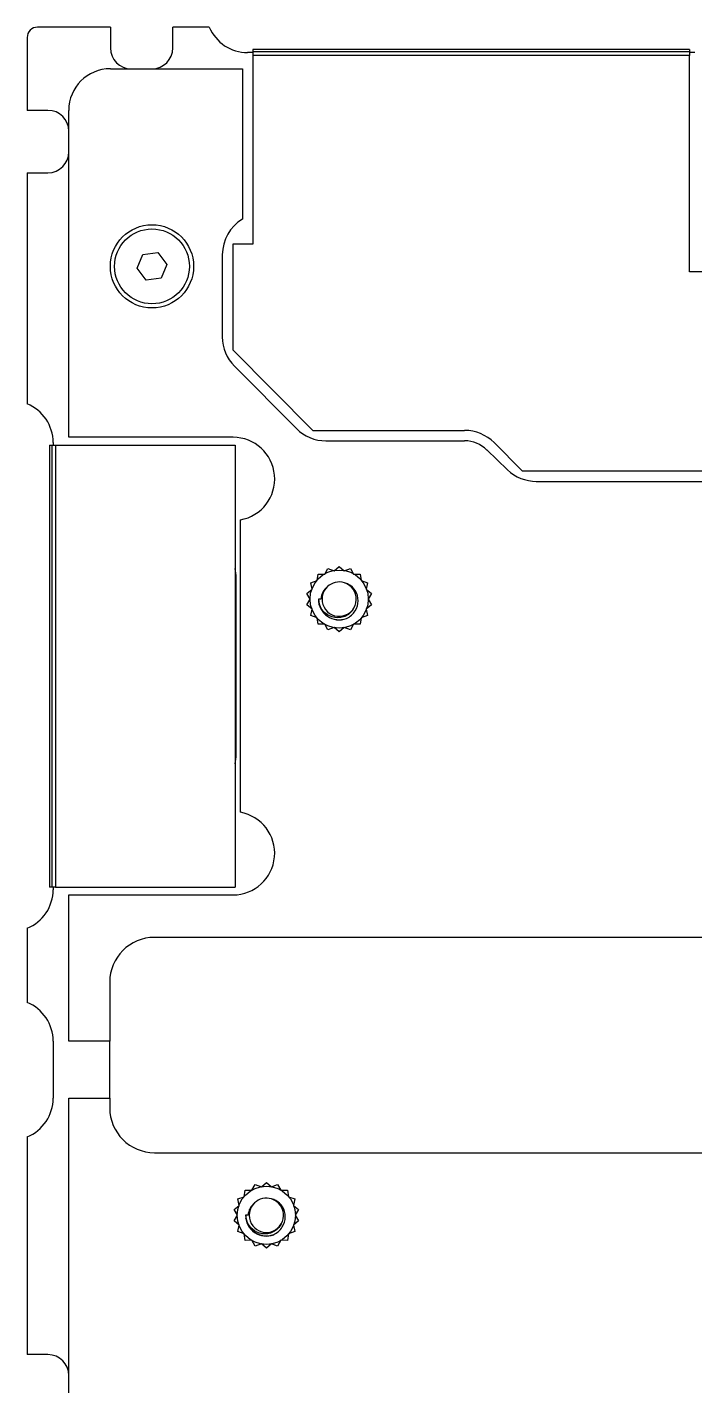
# Model space of a CAD drawing. Header units: millimetres. Extents: x -265 to 612, y -305 to 248.
# Drawn here: x 236.6 to 300.8, y -214.3 to -83.6 of the extents above; entities that cross this region are included whole.
import ezdxf

# ---------------------------------------------------------------- set-up
doc = ezdxf.new("R2010")
doc.units = ezdxf.units.MM
doc.header["$MEASUREMENT"] = 0
doc.layers.add('图层0000', color=7, linetype='Continuous', lineweight=25)

msp = doc.modelspace()

# ---------------------------------------------------------------- linework, layer by layer
at = {"layer": '图层0000', "color": 7, "linetype": 'Continuous', "lineweight": 25}
for p, q in [((244.614, -83.6), (237.614, -83.6)), ((244.614, -83.6), (244.614, -85.6)), ((254.126, -83.6), (250.614, -83.6)), ((250.614, -85.6), (250.614, -83.6)), ((236.614, -84.6), (236.614, -91.6)), ((258.314, -86.05), (257.814, -86.05)), ((258.314, -85.738), (258.314, -85.961)), ((300.314, -85.738), (258.314, -85.738)), ((258.314, -85.961), (258.314, -86.313)), ((300.314, -85.961), (258.314, -85.961)), ((300.314, -85.738), (300.314, -85.961)), ((300.314, -85.961), (300.314, -86.313)), ((300.814, -86.05), (300.314, -86.05)), ((258.314, -86.313), (258.314, -104.479)), ((300.314, -86.313), (258.314, -86.313)), ((300.314, -107.129), (300.314, -86.313)), ((244.614, -87.6), (257.314, -87.6)), ((257.314, -87.6), (257.314, -102.053)), ((238.614, -91.6), (236.614, -91.6)), ((240.614, -123.04), (240.614, -91.6)), ((236.614, -97.6), (238.614, -97.6)), ((236.614, -97.6), (236.614, -119.832)), ((256.378, -104.479), (256.378, -114.628)), ((258.314, -104.479), (256.378, -104.479)), ((247.183, -106.788), (247.735, -105.455)), ((247.735, -105.455), (249.167, -105.267)), ((249.167, -105.267), (250.045, -106.413)), ((255.378, -105.479), (255.378, -113.39)), ((248.061, -107.934), (247.183, -106.788)), ((250.045, -106.413), (249.492, -107.746)), ((348.814, -107.129), (300.314, -107.129)), ((249.492, -107.746), (248.061, -107.934)), ((256.378, -114.628), (264.09, -122.379)), ((256.542, -116.211), (262.502, -122.2)), ((264.09, -122.379), (278.681, -122.379)), ((238.752, -123.79), (238.974, -123.79)), ((238.752, -123.79), (238.752, -166.29)), ((238.974, -123.79), (239.326, -123.79)), ((238.974, -123.79), (238.974, -166.29)), ((239.114, -123.54), (239.114, -123.79)), ((239.326, -123.79), (256.614, -123.79)), ((239.326, -123.79), (239.326, -166.29)), ((256.414, -123.04), (240.614, -123.04)), ((256.614, -123.79), (256.614, -166.29)), ((265.337, -123.379), (278.681, -123.379)), ((281.512, -123.554), (284.227, -126.275)), ((280.805, -124.26), (282.815, -126.173)), ((284.227, -126.275), (313.654, -126.275)), ((285.572, -127.275), (306.549, -127.275)), ((257.114, -159.102), (257.114, -130.979)), ((265.225, -136.196), (265.536, -135.64)), ((265.536, -135.64), (266.131, -135.866)), ((266.131, -135.866), (266.614, -135.45)), ((266.614, -135.45), (267.096, -135.866)), ((267.096, -135.866), (267.691, -135.64)), ((267.691, -135.64), (268.002, -136.196)), ((256.714, -153.54), (256.714, -136.54)), ((263.886, -137.025), (264.487, -136.816)), ((264.005, -137.651), (263.886, -137.025)), ((264.487, -136.816), (264.589, -136.187)), ((264.589, -136.187), (265.225, -136.196)), ((268.002, -136.196), (268.638, -136.187)), ((268.638, -136.187), (268.741, -136.816)), ((268.741, -136.816), (269.342, -137.025)), ((269.342, -137.025), (269.223, -137.651)), ((263.511, -138.053), (264.005, -137.651)), ((263.837, -138.6), (263.511, -138.053)), ((269.223, -137.651), (269.716, -138.053)), ((269.716, -138.053), (269.39, -138.6)), ((263.511, -139.147), (263.837, -138.6)), ((264.005, -139.55), (263.511, -139.147)), ((263.886, -140.175), (264.005, -139.55)), ((264.855, -138.6), (264.614, -138.6)), ((269.716, -139.147), (269.223, -139.55)), ((269.223, -139.55), (269.342, -140.175)), ((269.39, -138.6), (269.716, -139.147)), ((264.487, -140.385), (263.886, -140.175)), ((264.589, -141.013), (264.487, -140.385)), ((265.225, -141.005), (264.589, -141.013)), ((265.536, -141.56), (265.225, -141.005)), ((267.323, -140.47), (267.317, -140.454)), ((268.002, -141.005), (267.691, -141.56)), ((268.638, -141.013), (268.002, -141.005)), ((268.741, -140.385), (268.638, -141.013)), ((269.342, -140.175), (268.741, -140.385)), ((266.131, -141.335), (265.536, -141.56)), ((266.614, -141.75), (266.131, -141.335)), ((267.096, -141.335), (266.614, -141.75)), ((267.691, -141.56), (267.096, -141.335)), ((238.974, -166.29), (238.752, -166.29)), ((239.326, -166.29), (238.974, -166.29)), ((239.114, -166.29), (239.114, -166.54)), ((239.326, -166.29), (256.614, -166.29)), ((240.614, -167.04), (256.414, -167.04)), ((240.614, -181.1), (240.614, -167.04)), ((236.614, -170.249), (236.614, -177.392)), ((306.549, -171.13), (248.849, -171.13)), ((244.549, -175.43), (244.549, -181.1)), ((239.114, -181.1), (239.114, -186.6)), ((244.549, -181.1), (240.614, -181.1)), ((244.549, -186.6), (244.549, -181.1)), ((240.614, -224.44), (240.614, -186.6)), ((240.614, -186.6), (244.549, -186.6)), ((244.549, -186.6), (244.549, -187.53)), ((236.614, -190.309), (236.614, -211.25)), ((248.849, -191.83), (348.779, -191.83)), ((257.487, -196.066), (257.589, -195.437)), ((257.589, -195.437), (258.225, -195.446)), ((258.225, -195.446), (258.536, -194.89)), ((258.536, -194.89), (259.131, -195.116)), ((259.131, -195.116), (259.614, -194.7)), ((259.614, -194.7), (260.096, -195.116)), ((260.096, -195.116), (260.691, -194.89)), ((260.691, -194.89), (261.002, -195.446)), ((261.002, -195.446), (261.638, -195.437)), ((261.638, -195.437), (261.741, -196.066)), ((256.511, -197.303), (257.005, -196.901)), ((256.886, -196.275), (257.487, -196.066)), ((257.005, -196.901), (256.886, -196.275)), ((261.741, -196.066), (262.342, -196.275)), ((262.342, -196.275), (262.223, -196.901)), ((262.223, -196.901), (262.716, -197.303)), ((256.837, -197.85), (256.511, -197.303)), ((256.511, -198.397), (256.837, -197.85)), ((257.005, -198.8), (256.511, -198.397)), ((257.855, -197.85), (257.614, -197.85)), ((262.716, -198.397), (262.223, -198.8)), ((262.716, -197.303), (262.39, -197.85)), ((262.39, -197.85), (262.716, -198.397)), ((256.886, -199.425), (257.005, -198.8)), ((257.487, -199.635), (256.886, -199.425)), ((257.589, -200.263), (257.487, -199.635)), ((260.323, -199.72), (260.317, -199.704)), ((261.741, -199.635), (261.638, -200.263)), ((262.342, -199.425), (261.741, -199.635)), ((262.223, -198.8), (262.342, -199.425)), ((258.225, -200.255), (257.589, -200.263)), ((258.536, -200.81), (258.225, -200.255)), ((259.131, -200.585), (258.536, -200.81)), ((259.614, -201), (259.131, -200.585)), ((260.096, -200.585), (259.614, -201)), ((260.691, -200.81), (260.096, -200.585)), ((261.002, -200.255), (260.691, -200.81)), ((261.638, -200.263), (261.002, -200.255)), ((238.614, -211.25), (236.614, -211.25))]:
    msp.add_line(p, q, dxfattribs=at)
for centre, radius in [((248.614, -106.6), 4), ((248.614, -106.6), 3.6), ((266.614, -138.6), 2.8), ((259.614, -197.85), 2.8)]:
    msp.add_circle(centre, radius, dxfattribs=at)
for centre, radius, start, end in [((237.614, -84.6), 1, 90, 180), ((257.814, -82.05), 4, 202.8005, 270), ((246.614, -85.6), 2, 180, 270), ((248.614, -85.6), 2, 270, 0), ((244.614, -91.6), 4, 90, 180), ((238.614, -93.6), 2, 0, 90), ((238.614, -95.6), 2, 270, 0), ((259.378, -105.479), 4, 121.07021, 180), ((259.378, -113.39), 4, 180, 224.85642), ((235.114, -123.54), 4, 0, 67.97569), ((265.337, -119.379), 4, 224.85642, 270), ((278.681, -126.379), 4, 44.93181, 90), ((256.414, -127.04), 4, 280.07866, 90), ((278.681, -126.379), 3, 44.93181, 90), ((285.572, -123.275), 4, 226.42162, 270), ((252.714, -136.54), 4, 0, 12.83857), ((266.614, -138.6), 1.65, 133.32502, 72.40498), ((266.614, -138.601), 1.65, 103.02292, 133.32119), ((266.614, -138.601), 1.65, 72.40878, 103.0153), ((266.548, -138.721), 1.698, 128.9351, 175.94152), ((266.614, -138.6), 2, 180, 290.78469), ((266.614, -138.6), 1.982, 180, 290.78469), ((252.714, -153.54), 4, 347.16143, 0), ((256.414, -163.04), 4, 270, 79.92134), ((235.114, -166.54), 4, 292.02431, 0), ((248.849, -175.43), 4.3, 90, 180), ((235.114, -181.1), 4, 0, 67.97569), ((235.114, -186.6), 4, 292.02431, 0), ((248.849, -187.53), 4.3, 180, 270), ((259.548, -197.971), 1.698, 128.9351, 175.94152), ((259.614, -197.85), 1.65, 133.32502, 72.40498), ((259.614, -197.851), 1.65, 103.02292, 133.32119), ((259.614, -197.851), 1.65, 72.40878, 103.0153), ((259.614, -197.85), 2, 180, 290.78469), ((259.614, -197.85), 1.982, 180, 290.78469), ((238.614, -213.25), 2, 0, 90)]:
    msp.add_arc(centre, radius, start, end, dxfattribs=at)
for points, knots in [([(267.317, -140.454), (267.657, -140.298), (267.95, -140.043), (268.523, -139.133), (268.539, -138.373), (268.004, -137.529), (267.672, -137.217), (267.256, -137.061), (267.112, -137.028)], [0, 0, 0, 0, 0.8584812, 0.8584812, 2.471723, 2.471723, 3.1383896, 3.471723, 3.471723, 3.471723, 3.471723]), ([(268.032, -139.444), (267.951, -139.608), (267.628, -140.059), (267.119, -140.314), (266.015, -140.49), (265.284, -140.131), (264.777, -139.298), (264.694, -139.085), (264.649, -138.863)], [0, 0, 0, 0, 0.3333333, 1, 1, 2.3798833, 2.3798833, 2.7961352, 2.7961352, 2.7961352, 2.7961352]), ([(260.317, -199.704), (260.657, -199.548), (260.95, -199.293), (261.523, -198.383), (261.539, -197.623), (261.004, -196.779), (260.672, -196.467), (260.256, -196.311), (260.112, -196.278)], [0, 0, 0, 0, 0.8584812, 0.8584812, 2.471723, 2.471723, 3.1383896, 3.471723, 3.471723, 3.471723, 3.471723]), ([(261.032, -198.694), (260.951, -198.858), (260.628, -199.309), (260.119, -199.564), (259.015, -199.74), (258.284, -199.381), (257.777, -198.548), (257.694, -198.335), (257.649, -198.113)], [0, 0, 0, 0, 0.3333333, 1, 1, 2.3798833, 2.3798833, 2.7961352, 2.7961352, 2.7961352, 2.7961352])]:
    msp.add_open_spline(points, degree=3, knots=knots, dxfattribs=at)

doc.saveas('drawing.dxf')
